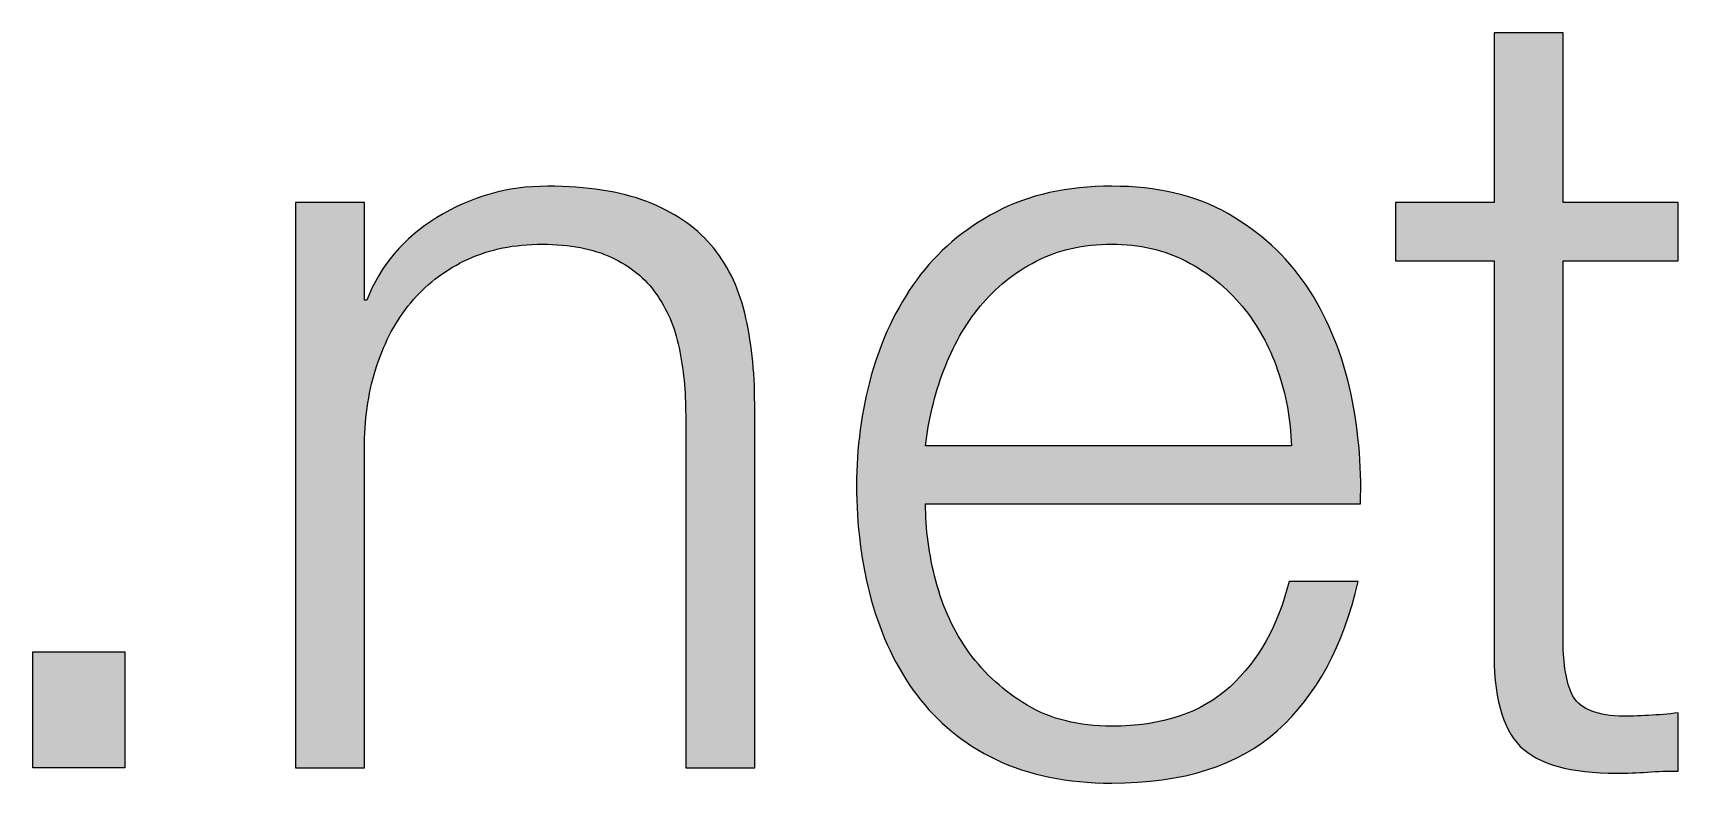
# Paper-space layout 'A0mask (portrait)' of a CAD drawing. Extents: x 0 to 810, y 0 to 1153.
# Drawn here: x 699.89 to 705.72, y 43.87 to 46.53 of the extents above; entities that cross this region are included whole.
import ezdxf
from ezdxf.enums import TextEntityAlignment as Align

# ---------------------------------------------------------------- set-up
doc = ezdxf.new("R2010")
doc.units = 0
doc.layers.get('0').update_dxf_attribs({"linetype": 'CONTINUOUS'})
doc.layers.get('Defpoints').update_dxf_attribs({"linetype": 'CONTINUOUS'})
doc.layers.add('JPP_Mask', color=7, linetype='CONTINUOUS')
doc.styles.add('JPP', font='arial.ttf')

# ---------------------------------------------------------------- blocks, each defined once
blk = doc.blocks.new('A0mask (portrait)')
at = {"true_color": 0x004a91}
h = blk.add_hatch(color=154, dxfattribs=at)
edge = h.paths.add_edge_path()
edge.add_spline(control_points=[(705.7175, 45.8227), (705.7175, 45.874), (705.7175, 45.9254), (705.7175, 45.9254), (705.7175, 45.9254), (705.692, 45.9254), (705.6538, 45.9254)], knot_values=[18.749925, 18.749925, 18.749925, 18.749925, 19.249925, 19.249925, 19.249925, 19.5, 19.5, 19.5, 19.5], degree=3, periodic=0)
edge.add_spline(control_points=[(705.6538, 45.9254), (705.6157, 45.9254), (705.5648, 45.9254), (705.5139, 45.9254)], knot_values=[18.49993, 18.49993, 18.49993, 18.49993, 18.749925, 18.749925, 18.749925, 18.749925], degree=3, periodic=0)
edge.add_spline(control_points=[(705.5139, 45.9254), (705.4884, 45.9254), (705.463, 45.9254), (705.4392, 45.9254)], knot_values=[18.374932, 18.374932, 18.374932, 18.374932, 18.49993, 18.49993, 18.49993, 18.49993], degree=3, periodic=0)
edge.add_spline(control_points=[(705.4392, 45.9254), (705.4153, 45.9254), (705.393, 45.9254), (705.374, 45.9254)], knot_values=[18.249935, 18.249935, 18.249935, 18.249935, 18.374932, 18.374932, 18.374932, 18.374932], degree=3, periodic=0)
edge.add_spline(control_points=[(705.374, 45.9254), (705.3644, 45.9254), (705.3557, 45.9254), (705.3479, 45.9254)], knot_values=[18.187436, 18.187436, 18.187436, 18.187436, 18.249935, 18.249935, 18.249935, 18.249935], degree=3, periodic=0)
edge.add_spline(control_points=[(705.3479, 45.9254), (705.3402, 45.9254), (705.3334, 45.9254), (705.3279, 45.9254)], knot_values=[18.124938, 18.124938, 18.124938, 18.124938, 18.187436, 18.187436, 18.187436, 18.187436], degree=3, periodic=0)
edge.add_spline(control_points=[(705.313, 45.9254), (705.3124, 45.9254), (705.3119, 45.9254), (705.3116, 45.9254)], knot_values=[18.031189, 18.031189, 18.031189, 18.031189, 18.046814, 18.046814, 18.046814, 18.046814], degree=3, periodic=0)
edge.add_spline(control_points=[(705.3116, 45.9254), (705.3114, 45.9254), (705.3112, 45.9254), (705.311, 45.9254)], knot_values=[18.023377, 18.023377, 18.023377, 18.023377, 18.031189, 18.031189, 18.031189, 18.031189], degree=3, periodic=0)
edge.add_spline(control_points=[(705.311, 45.9254), (705.3109, 45.9254), (705.3108, 45.9254), (705.3107, 45.9254)], knot_values=[18.015565, 18.015565, 18.015565, 18.015565, 18.023377, 18.023377, 18.023377, 18.023377], degree=3, periodic=0)
edge.add_spline(control_points=[(705.3107, 45.9254), (705.3106, 45.9254), (705.3106, 45.9254), (705.3106, 45.9254)], knot_values=[18.011659, 18.011659, 18.011659, 18.011659, 18.015565, 18.015565, 18.015565, 18.015565], degree=3, periodic=0)
edge.add_spline(control_points=[(705.3106, 45.9254), (705.3105, 45.9254), (705.3105, 45.9254), (705.3105, 45.9254)], knot_values=[18.007752, 18.007752, 18.007752, 18.007752, 18.011659, 18.011659, 18.011659, 18.011659], degree=3, periodic=0)
edge.add_spline(control_points=[(705.3105, 45.9254), (705.3104, 45.9254), (705.3104, 45.9254), (705.3104, 45.9254)], knot_values=[18.005799, 18.005799, 18.005799, 18.005799, 18.007752, 18.007752, 18.007752, 18.007752], degree=3, periodic=0)
edge.add_spline(control_points=[(705.3104, 45.9254), (705.3104, 45.9254), (705.3104, 45.9254), (705.3104, 45.9254)], knot_values=[18.003846, 18.003846, 18.003846, 18.003846, 18.005799, 18.005799, 18.005799, 18.005799], degree=3, periodic=0)
edge.add_spline(control_points=[(705.3104, 45.9254), (705.3104, 45.9254), (705.3104, 45.9254), (705.3104, 45.9254)], knot_values=[18.00287, 18.00287, 18.00287, 18.00287, 18.003846, 18.003846, 18.003846, 18.003846], degree=3, periodic=0)
edge.add_spline(control_points=[(705.3104, 45.9254), (705.3104, 45.9254), (705.3104, 45.9254), (705.3104, 45.9254)], knot_values=[18.001893, 18.001893, 18.001893, 18.001893, 18.00287, 18.00287, 18.00287, 18.00287], degree=3, periodic=0)
edge.add_spline(control_points=[(705.3104, 45.9254), (705.3104, 45.9254), (705.3104, 45.9254), (705.3104, 45.9254)], knot_values=[18.001405, 18.001405, 18.001405, 18.001405, 18.001893, 18.001893, 18.001893, 18.001893], degree=3, periodic=0)
edge.add_spline(control_points=[(705.3104, 45.9254), (705.3104, 45.9254), (705.3104, 45.9254), (705.3104, 45.9254), (705.3104, 45.9254), (705.3104, 45.9254), (705.3104, 45.9254)], knot_values=[17.99994, 17.99994, 17.99994, 17.99994, 18.001345, 18.001345, 18.001345, 18.001405, 18.001405, 18.001405, 18.001405], degree=3, periodic=0)
edge.add_spline(control_points=[(705.3104, 45.9254), (705.3104, 45.9254), (705.3104, 45.963), (705.3104, 46.0194)], knot_values=[17.749945, 17.749945, 17.749945, 17.749945, 17.99994, 17.99994, 17.99994, 17.99994], degree=3, periodic=0)
edge.add_spline(control_points=[(705.3104, 46.0194), (705.3104, 46.0757), (705.3104, 46.1509), (705.3104, 46.226)], knot_values=[17.49995, 17.49995, 17.49995, 17.49995, 17.749945, 17.749945, 17.749945, 17.749945], degree=3, periodic=0)
edge.add_spline(control_points=[(705.3104, 46.226), (705.3104, 46.2636), (705.3104, 46.3012), (705.3104, 46.3364)], knot_values=[17.374952, 17.374952, 17.374952, 17.374952, 17.49995, 17.49995, 17.49995, 17.49995], degree=3, periodic=0)
edge.add_spline(control_points=[(705.3104, 46.3364), (705.3104, 46.3716), (705.3104, 46.4045), (705.3104, 46.4326)], knot_values=[17.249955, 17.249955, 17.249955, 17.249955, 17.374952, 17.374952, 17.374952, 17.374952], degree=3, periodic=0)
edge.add_spline(control_points=[(705.3104, 46.4326), (705.3104, 46.4467), (705.3104, 46.4596), (705.3104, 46.4711)], knot_values=[17.187456, 17.187456, 17.187456, 17.187456, 17.249955, 17.249955, 17.249955, 17.249955], degree=3, periodic=0)
edge.add_spline(control_points=[(705.3104, 46.4711), (705.3104, 46.4825), (705.3104, 46.4925), (705.3104, 46.5007)], knot_values=[17.124958, 17.124958, 17.124958, 17.124958, 17.187456, 17.187456, 17.187456, 17.187456], degree=3, periodic=0)
edge.add_spline(control_points=[(705.3104, 46.5007), (705.3104, 46.5048), (705.3104, 46.5085), (705.3104, 46.5117)], knot_values=[17.093708, 17.093708, 17.093708, 17.093708, 17.124958, 17.124958, 17.124958, 17.124958], degree=3, periodic=0)
edge.add_spline(control_points=[(705.3104, 46.5265), (705.3104, 46.5265), (705.3104, 46.5265), (705.3104, 46.5265), (705.3104, 46.5265), (705.3104, 46.5265), (705.3104, 46.5265)], knot_values=[16.999959, 16.999959, 16.999959, 16.999959, 17, 17, 17, 17.000692, 17.000692, 17.000692, 17.000692], degree=3, periodic=0)
edge.add_spline(control_points=[(705.3104, 46.5265), (705.3104, 46.5265), (705.2951, 46.5265), (705.2722, 46.5265)], knot_values=[16.749965, 16.749965, 16.749965, 16.749965, 16.999959, 16.999959, 16.999959, 16.999959], degree=3, periodic=0)
edge.add_spline(control_points=[(705.2722, 46.5265), (705.2493, 46.5265), (705.2188, 46.5265), (705.1882, 46.5265)], knot_values=[16.49997, 16.49997, 16.49997, 16.49997, 16.749965, 16.749965, 16.749965, 16.749965], degree=3, periodic=0)
edge.add_spline(control_points=[(705.1882, 46.5265), (705.173, 46.5265), (705.1577, 46.5265), (705.1434, 46.5265)], knot_values=[16.374972, 16.374972, 16.374972, 16.374972, 16.49997, 16.49997, 16.49997, 16.49997], degree=3, periodic=0)
edge.add_spline(control_points=[(705.1434, 46.5265), (705.1291, 46.5265), (705.1157, 46.5265), (705.1043, 46.5265)], knot_values=[16.249975, 16.249975, 16.249975, 16.249975, 16.374972, 16.374972, 16.374972, 16.374972], degree=3, periodic=0)
edge.add_spline(control_points=[(705.1043, 46.5265), (705.0986, 46.5265), (705.0933, 46.5265), (705.0887, 46.5265)], knot_values=[16.187476, 16.187476, 16.187476, 16.187476, 16.249975, 16.249975, 16.249975, 16.249975], degree=3, periodic=0)
edge.add_spline(control_points=[(705.0661, 46.5265), (705.0661, 46.5265), (705.0661, 46.5265), (705.0661, 46.5265), (705.0661, 46.5265), (705.0661, 46.5265), (705.0661, 46.5265)], knot_values=[15.99998, 15.99998, 15.99998, 15.99998, 16, 16, 16, 16.001445, 16.001445, 16.001445, 16.001445], degree=3, periodic=0)
edge.add_spline(control_points=[(705.0661, 46.5265), (705.0661, 46.5265), (705.0661, 46.3762), (705.0661, 46.226)], knot_values=[15.49999, 15.49999, 15.49999, 15.49999, 15.99998, 15.99998, 15.99998, 15.99998], degree=3, periodic=0)
edge.add_spline(control_points=[(705.0661, 46.226), (705.0661, 46.0757), (705.0661, 45.9254), (705.0661, 45.9254), (705.0661, 45.9254), (705.0661, 45.9254), (705.0661, 45.9254)], knot_values=[14.999023, 14.999023, 14.999023, 14.999023, 15.499013, 15.499013, 15.499013, 15.49999, 15.49999, 15.49999, 15.49999], degree=3, periodic=0)
edge.add_spline(control_points=[(705.0511, 45.9254), (705.0463, 45.9254), (705.0405, 45.9254), (705.0339, 45.9254)], knot_values=[14.812504, 14.812504, 14.812504, 14.812504, 14.875002, 14.875002, 14.875002, 14.875002], degree=3, periodic=0)
edge.add_spline(control_points=[(705.0339, 45.9254), (705.0272, 45.9254), (705.0197, 45.9254), (705.0116, 45.9254)], knot_values=[14.750005, 14.750005, 14.750005, 14.750005, 14.812504, 14.812504, 14.812504, 14.812504], degree=3, periodic=0)
edge.add_spline(control_points=[(705.0116, 45.9254), (704.9952, 45.9254), (704.9761, 45.9254), (704.9556, 45.9254)], knot_values=[14.625008, 14.625008, 14.625008, 14.625008, 14.750005, 14.750005, 14.750005, 14.750005], degree=3, periodic=0)
edge.add_spline(control_points=[(704.9556, 45.9254), (704.9351, 45.9254), (704.9133, 45.9254), (704.8915, 45.9254)], knot_values=[14.50001, 14.50001, 14.50001, 14.50001, 14.625008, 14.625008, 14.625008, 14.625008], degree=3, periodic=0)
edge.add_spline(control_points=[(704.8915, 45.9254), (704.8478, 45.9254), (704.8041, 45.9254), (704.7714, 45.9254)], knot_values=[14.250015, 14.250015, 14.250015, 14.250015, 14.50001, 14.50001, 14.50001, 14.50001], degree=3, periodic=0)
edge.add_spline(control_points=[(704.7714, 45.9254), (704.7386, 45.9254), (704.7168, 45.9254), (704.7168, 45.9254), (704.7168, 45.9254), (704.7168, 45.9254), (704.7168, 45.9254)], knot_values=[13.999043, 13.999043, 13.999043, 13.999043, 14.249058, 14.249058, 14.249058, 14.250015, 14.250015, 14.250015, 14.250015], degree=3, periodic=0)
edge.add_spline(control_points=[(704.7168, 45.9166), (704.7168, 45.9137), (704.7168, 45.9103), (704.7168, 45.9064)], knot_values=[13.812524, 13.812524, 13.812524, 13.812524, 13.875022, 13.875022, 13.875022, 13.875022], degree=3, periodic=0)
edge.add_spline(control_points=[(704.7168, 45.8933), (704.7168, 45.8837), (704.7168, 45.8724), (704.7168, 45.8604)], knot_values=[13.625027, 13.625027, 13.625027, 13.625027, 13.750025, 13.750025, 13.750025, 13.750025], degree=3, periodic=0)
edge.add_spline(control_points=[(704.7168, 45.8604), (704.7168, 45.8484), (704.7168, 45.8355), (704.7168, 45.8227)], knot_values=[13.50003, 13.50003, 13.50003, 13.50003, 13.625027, 13.625027, 13.625027, 13.625027], degree=3, periodic=0)
edge.add_spline(control_points=[(704.7168, 45.8227), (704.7168, 45.797), (704.7168, 45.7713), (704.7168, 45.7521)], knot_values=[13.250035, 13.250035, 13.250035, 13.250035, 13.50003, 13.50003, 13.50003, 13.50003], degree=3, periodic=0)
edge.add_spline(control_points=[(704.7168, 45.7521), (704.7168, 45.7328), (704.7168, 45.7199), (704.7168, 45.7199), (704.7168, 45.7199), (704.7168, 45.7199), (704.7168, 45.7199)], knot_values=[12.999063, 12.999063, 12.999063, 12.999063, 13.249098, 13.249098, 13.249098, 13.250035, 13.250035, 13.250035, 13.250035], degree=3, periodic=0)
edge.add_spline(control_points=[(704.7318, 45.7199), (704.7366, 45.7199), (704.7424, 45.7199), (704.749, 45.7199)], knot_values=[12.812544, 12.812544, 12.812544, 12.812544, 12.875042, 12.875042, 12.875042, 12.875042], degree=3, periodic=0)
edge.add_spline(control_points=[(704.749, 45.7199), (704.7557, 45.7199), (704.7632, 45.7199), (704.7714, 45.7199)], knot_values=[12.750045, 12.750045, 12.750045, 12.750045, 12.812544, 12.812544, 12.812544, 12.812544], degree=3, periodic=0)
edge.add_spline(control_points=[(704.7714, 45.7199), (704.7877, 45.7199), (704.8068, 45.7199), (704.8273, 45.7199)], knot_values=[12.625048, 12.625048, 12.625048, 12.625048, 12.750045, 12.750045, 12.750045, 12.750045], degree=3, periodic=0)
edge.add_spline(control_points=[(704.8273, 45.7199), (704.8478, 45.7199), (704.8696, 45.7199), (704.8914, 45.7199)], knot_values=[12.50005, 12.50005, 12.50005, 12.50005, 12.625048, 12.625048, 12.625048, 12.625048], degree=3, periodic=0)
edge.add_spline(control_points=[(704.8914, 45.7199), (704.9351, 45.7199), (704.9788, 45.7199), (705.0115, 45.7199)], knot_values=[12.250055, 12.250055, 12.250055, 12.250055, 12.50005, 12.50005, 12.50005, 12.50005], degree=3, periodic=0)
edge.add_spline(control_points=[(705.0115, 45.7199), (705.0443, 45.7199), (705.0661, 45.7199), (705.0661, 45.7199), (705.0661, 45.7199), (705.0661, 45.7199), (705.0661, 45.7199)], knot_values=[11.999572, 11.999572, 11.999572, 11.999572, 12.249627, 12.249627, 12.249627, 12.250055, 12.250055, 12.250055, 12.250055], degree=3, periodic=0)
edge.add_spline(control_points=[(705.0661, 45.7112), (705.0661, 45.7093), (705.0661, 45.7071), (705.0661, 45.7046)], knot_values=[11.937561, 11.937561, 11.937561, 11.937561, 11.953186, 11.953186, 11.953186, 11.953186], degree=3, periodic=0)
edge.add_spline(control_points=[(705.0661, 45.7046), (705.0661, 45.6996), (705.0661, 45.6934), (705.0661, 45.6861)], knot_values=[11.906312, 11.906312, 11.906312, 11.906312, 11.937561, 11.937561, 11.937561, 11.937561], degree=3, periodic=0)
edge.add_spline(control_points=[(705.0661, 45.6861), (705.0661, 45.6789), (705.0661, 45.6705), (705.0661, 45.6612)], knot_values=[11.875062, 11.875062, 11.875062, 11.875062, 11.906312, 11.906312, 11.906312, 11.906312], degree=3, periodic=0)
edge.add_spline(control_points=[(705.0661, 45.6612), (705.0661, 45.6425), (705.0661, 45.6198), (705.0661, 45.5937)], knot_values=[11.812564, 11.812564, 11.812564, 11.812564, 11.875062, 11.875062, 11.875062, 11.875062], degree=3, periodic=0)
edge.add_spline(control_points=[(705.0661, 45.5937), (705.0661, 45.5676), (705.0661, 45.5382), (705.0661, 45.5061)], knot_values=[11.750065, 11.750065, 11.750065, 11.750065, 11.812564, 11.812564, 11.812564, 11.812564], degree=3, periodic=0)
edge.add_spline(control_points=[(705.0661, 45.5061), (705.0661, 45.442), (705.0661, 45.3671), (705.0661, 45.2869)], knot_values=[11.625068, 11.625068, 11.625068, 11.625068, 11.750065, 11.750065, 11.750065, 11.750065], degree=3, periodic=0)
edge.add_spline(control_points=[(705.0661, 45.2869), (705.0661, 45.2067), (705.0661, 45.1212), (705.0661, 45.0356)], knot_values=[11.50007, 11.50007, 11.50007, 11.50007, 11.625068, 11.625068, 11.625068, 11.625068], degree=3, periodic=0)
edge.add_spline(control_points=[(705.0661, 45.0356), (705.0661, 44.8645), (705.0661, 44.6934), (705.0661, 44.565)], knot_values=[11.250075, 11.250075, 11.250075, 11.250075, 11.50007, 11.50007, 11.50007, 11.50007], degree=3, periodic=0)
edge.add_spline(control_points=[(705.0661, 44.565), (705.0661, 44.4366), (705.0661, 44.351), (705.0661, 44.351), (705.0633, 44.1806), (705.0945, 44.0637), (705.1589, 44.0002)], knot_values=[10, 10, 10, 10, 10.250075, 10.250075, 10.250075, 11.250075, 11.250075, 11.250075, 11.250075], degree=3, periodic=0)
edge.add_spline(control_points=[(705.1589, 44.0002), (705.2238, 43.9368), (705.3374, 43.9051), (705.5002, 43.9051)], knot_values=[9, 9, 9, 9, 10, 10, 10, 10], degree=3, periodic=0)
edge.add_spline(control_points=[(705.5002, 43.9051), (705.5367, 43.9051), (705.5726, 43.9065), (705.6091, 43.9089)], knot_values=[8, 8, 8, 8, 9, 9, 9, 9], degree=3, periodic=0)
edge.add_spline(control_points=[(705.6091, 43.9089), (705.6451, 43.9117), (705.681, 43.9127), (705.7175, 43.9127)], knot_values=[7, 7, 7, 7, 8, 8, 8, 8], degree=3, periodic=0)
edge.add_spline(control_points=[(705.7175, 43.9127), (705.7175, 43.9127), (705.7175, 44.1186), (705.7175, 44.1186), (705.6474, 44.1105), (705.5778, 44.1067), (705.5083, 44.1067)], knot_values=[5, 5, 5, 5, 6, 6, 6, 7, 7, 7, 7], degree=3, periodic=0)
edge.add_spline(control_points=[(705.5083, 44.1067), (705.4202, 44.1119), (705.3653, 44.137), (705.343, 44.1825)], knot_values=[4, 4, 4, 4, 5, 5, 5, 5], degree=3, periodic=0)
edge.add_spline(control_points=[(705.343, 44.1825), (705.3213, 44.2274), (705.3104, 44.2904), (705.3104, 44.3704)], knot_values=[3, 3, 3, 3, 4, 4, 4, 4], degree=3, periodic=0)
edge.add_spline(control_points=[(705.3104, 44.3704), (705.3104, 44.3704), (705.3104, 45.7199), (705.3104, 45.7199), (705.3104, 45.7199), (705.4122, 45.7199), (705.5139, 45.7199)], knot_values=[1.5, 1.5, 1.5, 1.5, 2.5, 2.5, 2.5, 3, 3, 3, 3], degree=3, periodic=0)
edge.add_spline(control_points=[(705.5139, 45.7199), (705.6157, 45.7199), (705.7175, 45.7199), (705.7175, 45.7199), (705.7175, 45.7199), (705.7175, 45.7713), (705.7175, 45.8227)], knot_values=[0.5, 0.5, 0.5, 0.5, 1, 1, 1, 1.5, 1.5, 1.5, 1.5], degree=3, periodic=0)
h = blk.add_hatch(color=154, dxfattribs=at)
edge = h.paths.add_edge_path()
edge.add_spline(control_points=[(701.0677, 44.9094), (701.0677, 45.0188), (701.0677, 45.0918), (701.0677, 45.0918), (701.0705, 45.1898), (701.0866, 45.2811), (701.1164, 45.3649)], knot_values=[18, 18, 18, 18, 18.250035, 18.250035, 18.250035, 19.250035, 19.250035, 19.250035, 19.250035], degree=3, periodic=0)
edge.add_spline(control_points=[(701.1164, 45.3649), (701.1463, 45.4492), (701.1874, 45.5216), (701.2405, 45.5822), (701.2935, 45.6428), (701.3578, 45.6906), (701.4345, 45.7256)], knot_values=[16, 16, 16, 16, 17, 17, 17, 18, 18, 18, 18], degree=3, periodic=0)
edge.add_spline(control_points=[(701.4345, 45.7256), (701.5107, 45.7607), (701.5978, 45.7782), (701.6963, 45.7782)], knot_values=[15, 15, 15, 15, 16, 16, 16, 16], degree=3, periodic=0)
edge.add_spline(control_points=[(701.6963, 45.7782), (701.7943, 45.7782), (701.8762, 45.7625), (701.9424, 45.7313)], knot_values=[14, 14, 14, 14, 15, 15, 15, 15], degree=3, periodic=0)
edge.add_spline(control_points=[(701.9424, 45.7313), (702.0082, 45.7005), (702.0608, 45.6579), (702.0991, 45.6035)], knot_values=[13, 13, 13, 13, 14, 14, 14, 14], degree=3, periodic=0)
edge.add_spline(control_points=[(702.0991, 45.6035), (702.1379, 45.5491), (702.1654, 45.4852), (702.181, 45.4118)], knot_values=[12, 12, 12, 12, 13, 13, 13, 13], degree=3, periodic=0)
edge.add_spline(control_points=[(702.181, 45.4118), (702.1962, 45.3379), (702.2042, 45.2584), (702.2042, 45.1732)], knot_values=[11, 11, 11, 11, 12, 12, 12, 12], degree=3, periodic=0)
edge.add_spline(control_points=[(702.2042, 45.1732), (702.2042, 45.1732), (702.2042, 43.9245), (702.2042, 43.9245), (702.2042, 43.9245), (702.2653, 43.9245), (702.3263, 43.9245)], knot_values=[9.5, 9.5, 9.5, 9.5, 10.5, 10.5, 10.5, 11, 11, 11, 11], degree=3, periodic=0)
edge.add_spline(control_points=[(702.3263, 43.9245), (702.3874, 43.9245), (702.4485, 43.9245), (702.4485, 43.9245), (702.4485, 43.9245), (702.4485, 44.2464), (702.4485, 44.5683)], knot_values=[8.5, 8.5, 8.5, 8.5, 9, 9, 9, 9.5, 9.5, 9.5, 9.5], degree=3, periodic=0)
edge.add_spline(control_points=[(702.4485, 44.5683), (702.4485, 44.8901), (702.4485, 45.212), (702.4485, 45.212), (702.4485, 45.3308), (702.4366, 45.4383), (702.4134, 45.5339), (702.3902, 45.6295), (702.35, 45.71), (702.2932, 45.7763)], knot_values=[6, 6, 6, 6, 6.5, 6.5, 6.5, 7.5, 7.5, 7.5, 8.5, 8.5, 8.5, 8.5], degree=3, periodic=0)
edge.add_spline(control_points=[(702.2932, 45.7763), (702.2364, 45.8421), (702.1607, 45.8932), (702.0665, 45.9292)], knot_values=[5, 5, 5, 5, 6, 6, 6, 6], degree=3, periodic=0)
edge.add_spline(control_points=[(702.0665, 45.9292), (701.9718, 45.9656), (701.8549, 45.9836), (701.7152, 45.9836)], knot_values=[4, 4, 4, 4, 5, 5, 5, 5], degree=3, periodic=0)
edge.add_spline(control_points=[(701.7152, 45.9836), (701.5732, 45.9836), (701.4426, 45.9467), (701.3238, 45.8728)], knot_values=[3, 3, 3, 3, 4, 4, 4, 4], degree=3, periodic=0)
edge.add_spline(control_points=[(701.3238, 45.8728), (701.2049, 45.7995), (701.1221, 45.702), (701.0757, 45.5803)], knot_values=[2, 2, 2, 2, 3, 3, 3, 3], degree=3, periodic=0)
edge.add_spline(control_points=[(701.0757, 45.5803), (701.0757, 45.5803), (701.0677, 45.5803), (701.0677, 45.5803)], knot_values=[1.00001, 1.00001, 1.00001, 1.00001, 2, 2, 2, 2], degree=3, periodic=0)
edge.add_spline(control_points=[(701.0677, 45.5803), (701.0677, 45.5803), (701.0677, 45.6666), (701.0677, 45.7528)], knot_values=[0.5, 0.5, 0.5, 0.5, 1, 1, 1, 1], degree=3, periodic=0)
edge.add_spline(control_points=[(701.0677, 45.7528), (701.0677, 45.8391), (701.0677, 45.9254), (701.0677, 45.9254), (701.0677, 45.9254), (701.0524, 45.9254), (701.0295, 45.9254)], knot_values=[22.749965, 22.749965, 22.749965, 22.749965, 23.249965, 23.249965, 23.249965, 23.5, 23.5, 23.5, 23.5], degree=3, periodic=0)
edge.add_spline(control_points=[(701.0295, 45.9254), (701.0066, 45.9254), (700.9761, 45.9254), (700.9455, 45.9254)], knot_values=[22.49997, 22.49997, 22.49997, 22.49997, 22.749965, 22.749965, 22.749965, 22.749965], degree=3, periodic=0)
edge.add_spline(control_points=[(700.9455, 45.9254), (700.9303, 45.9254), (700.915, 45.9254), (700.9007, 45.9254)], knot_values=[22.374972, 22.374972, 22.374972, 22.374972, 22.49997, 22.49997, 22.49997, 22.49997], degree=3, periodic=0)
edge.add_spline(control_points=[(700.9007, 45.9254), (700.8864, 45.9254), (700.873, 45.9254), (700.8616, 45.9254)], knot_values=[22.249975, 22.249975, 22.249975, 22.249975, 22.374972, 22.374972, 22.374972, 22.374972], degree=3, periodic=0)
edge.add_spline(control_points=[(700.8616, 45.9254), (700.8559, 45.9254), (700.8506, 45.9254), (700.846, 45.9254)], knot_values=[22.187476, 22.187476, 22.187476, 22.187476, 22.249975, 22.249975, 22.249975, 22.249975], degree=3, periodic=0)
edge.add_spline(control_points=[(700.8234, 45.9254), (700.8234, 45.9254), (700.8234, 45.9254), (700.8234, 45.9254), (700.8234, 45.9254), (700.8234, 45.9254), (700.8234, 45.9254)], knot_values=[21.99998, 21.99998, 21.99998, 21.99998, 22, 22, 22, 22.001445, 22.001445, 22.001445, 22.001445], degree=3, periodic=0)
edge.add_spline(control_points=[(700.8234, 45.9254), (700.8234, 45.9253), (700.8234, 45.4251), (700.8234, 44.9249)], knot_values=[21.49999, 21.49999, 21.49999, 21.49999, 21.99998, 21.99998, 21.99998, 21.99998], degree=3, periodic=0)
edge.add_spline(control_points=[(700.8234, 44.9249), (700.8234, 44.4247), (700.8234, 43.9245), (700.8234, 43.9245), (700.8234, 43.9245), (700.8234, 43.9245), (700.8234, 43.9245)], knot_values=[20.999023, 20.999023, 20.999023, 20.999023, 21.499013, 21.499013, 21.499013, 21.49999, 21.49999, 21.49999, 21.49999], degree=3, periodic=0)
edge.add_spline(control_points=[(700.8339, 43.9245), (700.8373, 43.9245), (700.8413, 43.9245), (700.846, 43.9245)], knot_values=[20.812504, 20.812504, 20.812504, 20.812504, 20.875002, 20.875002, 20.875002, 20.875002], degree=3, periodic=0)
edge.add_spline(control_points=[(700.846, 43.9245), (700.8506, 43.9245), (700.8559, 43.9245), (700.8616, 43.9245)], knot_values=[20.750005, 20.750005, 20.750005, 20.750005, 20.812504, 20.812504, 20.812504, 20.812504], degree=3, periodic=0)
edge.add_spline(control_points=[(700.8616, 43.9245), (700.873, 43.9245), (700.8864, 43.9245), (700.9007, 43.9245)], knot_values=[20.625007, 20.625007, 20.625007, 20.625007, 20.750005, 20.750005, 20.750005, 20.750005], degree=3, periodic=0)
edge.add_spline(control_points=[(700.9007, 43.9245), (700.915, 43.9245), (700.9303, 43.9245), (700.9455, 43.9245)], knot_values=[20.50001, 20.50001, 20.50001, 20.50001, 20.625007, 20.625007, 20.625007, 20.625007], degree=3, periodic=0)
edge.add_spline(control_points=[(700.9455, 43.9245), (700.9761, 43.9245), (701.0066, 43.9245), (701.0295, 43.9245)], knot_values=[20.250015, 20.250015, 20.250015, 20.250015, 20.50001, 20.50001, 20.50001, 20.50001], degree=3, periodic=0)
edge.add_spline(control_points=[(701.0295, 43.9245), (701.0524, 43.9245), (701.0677, 43.9245), (701.0677, 43.9245), (701.0677, 43.9245), (701.0677, 43.9245), (701.0677, 43.9245)], knot_values=[19.999532, 19.999532, 19.999532, 19.999532, 20.249547, 20.249547, 20.249547, 20.250015, 20.250015, 20.250015, 20.250015], degree=3, periodic=0)
edge.add_spline(control_points=[(701.0677, 43.9376), (701.0677, 43.9419), (701.0677, 43.9471), (701.0677, 43.9533)], knot_values=[19.906272, 19.906272, 19.906272, 19.906272, 19.937521, 19.937521, 19.937521, 19.937521], degree=3, periodic=0)
edge.add_spline(control_points=[(701.0677, 43.9533), (701.0677, 43.9595), (701.0677, 43.9667), (701.0677, 43.9746)], knot_values=[19.875022, 19.875022, 19.875022, 19.875022, 19.906272, 19.906272, 19.906272, 19.906272], degree=3, periodic=0)
edge.add_spline(control_points=[(701.0677, 43.9746), (701.0677, 43.9906), (701.0677, 44.01), (701.0677, 44.0322)], knot_values=[19.812524, 19.812524, 19.812524, 19.812524, 19.875022, 19.875022, 19.875022, 19.875022], degree=3, periodic=0)
edge.add_spline(control_points=[(701.0677, 44.0322), (701.0677, 44.0544), (701.0677, 44.0795), (701.0677, 44.1069)], knot_values=[19.750025, 19.750025, 19.750025, 19.750025, 19.812524, 19.812524, 19.812524, 19.812524], degree=3, periodic=0)
edge.add_spline(control_points=[(701.0677, 44.1069), (701.0677, 44.1616), (701.0677, 44.2254), (701.0677, 44.2938)], knot_values=[19.625028, 19.625028, 19.625028, 19.625028, 19.750025, 19.750025, 19.750025, 19.750025], degree=3, periodic=0)
edge.add_spline(control_points=[(701.0677, 44.2938), (701.0677, 44.3622), (701.0677, 44.4351), (701.0677, 44.5081)], knot_values=[19.50003, 19.50003, 19.50003, 19.50003, 19.625028, 19.625028, 19.625028, 19.625028], degree=3, periodic=0)
edge.add_spline(control_points=[(701.0677, 44.5081), (701.0677, 44.654), (701.0677, 44.7999), (701.0677, 44.9094)], knot_values=[19.250035, 19.250035, 19.250035, 19.250035, 19.50003, 19.50003, 19.50003, 19.50003], degree=3, periodic=0)
h = blk.add_hatch(color=154, dxfattribs=at)
edge = h.paths.add_edge_path()
edge.add_spline(control_points=[(703.0534, 44.8589), (703.0534, 44.8589), (704.5928, 44.8589), (704.5928, 44.8589), (704.598, 44.9985), (704.5847, 45.1363), (704.554, 45.2721)], knot_values=[19, 19, 19, 19, 20, 20, 20, 21, 21, 21, 21], degree=3, periodic=0)
edge.add_spline(control_points=[(704.554, 45.2721), (704.5227, 45.4075), (704.4716, 45.5278), (704.4006, 45.6328)], knot_values=[18, 18, 18, 18, 19, 19, 19, 19], degree=3, periodic=0)
edge.add_spline(control_points=[(704.4006, 45.6328), (704.3296, 45.7375), (704.2373, 45.8222), (704.1237, 45.8866)], knot_values=[17, 17, 17, 17, 18, 18, 18, 18], degree=3, periodic=0)
edge.add_spline(control_points=[(704.1237, 45.8866), (704.0096, 45.9514), (703.8728, 45.9836), (703.7123, 45.9836)], knot_values=[16, 16, 16, 16, 17, 17, 17, 17], degree=3, periodic=0)
edge.add_spline(control_points=[(703.7123, 45.9836), (703.5547, 45.9836), (703.4184, 45.9533), (703.3033, 45.8922)], knot_values=[15, 15, 15, 15, 16, 16, 16, 16], degree=3, periodic=0)
edge.add_spline(control_points=[(703.3033, 45.8922), (703.1883, 45.8317), (703.0946, 45.7517), (703.0222, 45.6523)], knot_values=[14, 14, 14, 14, 15, 15, 15, 15], degree=3, periodic=0)
edge.add_spline(control_points=[(703.0222, 45.6523), (702.9497, 45.5524), (702.8963, 45.4392), (702.8612, 45.3129)], knot_values=[13, 13, 13, 13, 14, 14, 14, 14], degree=3, periodic=0)
edge.add_spline(control_points=[(702.8612, 45.3129), (702.8262, 45.186), (702.8092, 45.0568), (702.8092, 44.9252)], knot_values=[12, 12, 12, 12, 13, 13, 13, 13], degree=3, periodic=0)
edge.add_spline(control_points=[(702.8092, 44.9252), (702.8092, 44.7827), (702.8262, 44.6478), (702.8612, 44.5195)], knot_values=[11, 11, 11, 11, 12, 12, 12, 12], degree=3, periodic=0)
edge.add_spline(control_points=[(702.8612, 44.5195), (702.8963, 44.3917), (702.9497, 44.2795), (703.0222, 44.1825), (703.0946, 44.0854), (703.1883, 44.0092), (703.3033, 43.9534)], knot_values=[9, 9, 9, 9, 10, 10, 10, 11, 11, 11, 11], degree=3, periodic=0)
edge.add_spline(control_points=[(703.3033, 43.9534), (703.4184, 43.898), (703.5547, 43.8701), (703.7123, 43.8701)], knot_values=[8, 8, 8, 8, 9, 9, 9, 9], degree=3, periodic=0)
edge.add_spline(control_points=[(703.7123, 43.8701), (703.9656, 43.8701), (704.1615, 43.9321), (704.2998, 44.0566)], knot_values=[7, 7, 7, 7, 8, 8, 8, 8], degree=3, periodic=0)
edge.add_spline(control_points=[(704.2998, 44.0566), (704.438, 44.1806), (704.5331, 44.3562), (704.5847, 44.5839)], knot_values=[6, 6, 6, 6, 7, 7, 7, 7], degree=3, periodic=0)
edge.add_spline(control_points=[(704.5847, 44.5839), (704.5847, 44.5839), (704.3405, 44.5839), (704.3405, 44.5839), (704.3017, 44.4286), (704.2321, 44.3046), (704.1313, 44.2114)], knot_values=[4, 4, 4, 4, 5, 5, 5, 6, 6, 6, 6], degree=3, periodic=0)
edge.add_spline(control_points=[(704.1313, 44.2114), (704.0304, 44.1186), (703.8908, 44.0717), (703.7123, 44.0717)], knot_values=[3, 3, 3, 3, 4, 4, 4, 4], degree=3, periodic=0)
edge.add_spline(control_points=[(703.7123, 44.0717), (703.5964, 44.0717), (703.4965, 44.0963), (703.4136, 44.1456)], knot_values=[2, 2, 2, 2, 3, 3, 3, 3], degree=3, periodic=0)
edge.add_spline(control_points=[(703.4136, 44.1456), (703.3313, 44.1948), (703.2626, 44.2568), (703.2082, 44.3316)], knot_values=[1, 1, 1, 1, 2, 2, 2, 2], degree=3, periodic=0)
edge.add_spline(control_points=[(703.2082, 44.3316), (703.1542, 44.4064), (703.1145, 44.4911), (703.0899, 44.5858)], knot_values=[0, 0, 0, 0, 1, 1, 1, 1], degree=3, periodic=0)
edge.add_spline(control_points=[(703.0899, 44.5858), (703.0652, 44.68), (703.0534, 44.7713), (703.0534, 44.8589)], knot_values=[21, 21, 21, 21, 22, 22, 22, 22], degree=3, periodic=0)
edge = h.paths.add_edge_path(flags=16)
edge.add_spline(control_points=[(704.3485, 45.0643), (704.3485, 45.0643), (703.0534, 45.0643), (703.0534, 45.0643), (703.0634, 45.1552), (703.0847, 45.2437), (703.1173, 45.3304)], knot_values=[6, 6, 6, 6, 7, 7, 7, 8, 8, 8, 8], degree=3, periodic=0)
edge.add_spline(control_points=[(703.1173, 45.3304), (703.1495, 45.417), (703.1931, 45.4932), (703.247, 45.559)], knot_values=[5, 5, 5, 5, 6, 6, 6, 6], degree=3, periodic=0)
edge.add_spline(control_points=[(703.247, 45.559), (703.3015, 45.6248), (703.3673, 45.6778), (703.4449, 45.7181)], knot_values=[4, 4, 4, 4, 5, 5, 5, 5], degree=3, periodic=0)
edge.add_spline(control_points=[(703.4449, 45.7181), (703.5225, 45.7578), (703.6115, 45.7782), (703.7123, 45.7782)], knot_values=[3, 3, 3, 3, 4, 4, 4, 4], degree=3, periodic=0)
edge.add_spline(control_points=[(703.7123, 45.7782), (703.8108, 45.7782), (703.8984, 45.7578), (703.976, 45.7181)], knot_values=[2, 2, 2, 2, 3, 3, 3, 3], degree=3, periodic=0)
edge.add_spline(control_points=[(703.976, 45.7181), (704.0536, 45.6778), (704.1194, 45.6248), (704.1739, 45.559), (704.2283, 45.4932), (704.2704, 45.4175), (704.2998, 45.3323)], knot_values=[0, 0, 0, 0, 1, 1, 1, 2, 2, 2, 2], degree=3, periodic=0)
edge.add_spline(control_points=[(704.2998, 45.3323), (704.3296, 45.2466), (704.3457, 45.1576), (704.3485, 45.0643)], knot_values=[8, 8, 8, 8, 9, 9, 9, 9], degree=3, periodic=0)
blk.add_hatch(color=154, dxfattribs=at).paths.add_polyline_path([(700.2189, 44.3354), (699.8933, 44.3354), (699.8933, 43.9245), (700.2189, 43.9245)])
at = {"layer": 'Defpoints', "color": 154, "true_color": 0x004a91}
blk.add_lwpolyline([(699.8933, 44.3354), (700.2189, 44.3354), (700.2189, 43.9245), (699.8933, 43.9245), (699.8933, 44.3354)], dxfattribs=at)
for points, knots in [([(705.7175, 45.9254), (705.7175, 45.9254), (705.7175, 45.7199), (705.7175, 45.7199), (705.7175, 45.7199), (705.3104, 45.7199), (705.3104, 45.7199), (705.3104, 45.7199), (705.3104, 44.3704), (705.3104, 44.3704), (705.3104, 44.2904), (705.3213, 44.2274), (705.343, 44.1825), (705.3653, 44.137), (705.4202, 44.1119), (705.5083, 44.1067), (705.5778, 44.1067), (705.6474, 44.1105), (705.7175, 44.1186), (705.7175, 44.1186), (705.7175, 43.9127), (705.7175, 43.9127), (705.681, 43.9127), (705.6451, 43.9117), (705.6091, 43.9089), (705.5726, 43.9065), (705.5367, 43.9051), (705.5002, 43.9051), (705.3374, 43.9051), (705.2238, 43.9368), (705.1589, 44.0002), (705.0945, 44.0637), (705.0633, 44.1806), (705.0661, 44.351), (705.0661, 44.351), (705.0661, 45.7199), (705.0661, 45.7199), (705.0661, 45.7199), (704.7168, 45.7199), (704.7168, 45.7199), (704.7168, 45.7199), (704.7168, 45.9254), (704.7168, 45.9254), (704.7168, 45.9254), (705.0661, 45.9254), (705.0661, 45.9254), (705.0661, 45.9254), (705.0661, 46.5265), (705.0661, 46.5265), (705.0661, 46.5265), (705.3104, 46.5265), (705.3104, 46.5265), (705.3104, 46.5265), (705.3104, 45.9254), (705.3104, 45.9254), (705.3104, 45.9254), (705.7175, 45.9254), (705.7175, 45.9254)], [0, 0, 0, 0, 1, 1, 1, 2, 2, 2, 3, 3, 3, 4, 4, 4, 5, 5, 5, 6, 6, 6, 7, 7, 7, 8, 8, 8, 9, 9, 9, 10, 10, 10, 11, 11, 11, 12, 12, 12, 13, 13, 13, 14, 14, 14, 15, 15, 15, 16, 16, 16, 17, 17, 17, 18, 18, 18, 19, 19, 19, 19]), ([(701.0677, 45.9254), (701.0677, 45.9254), (701.0677, 45.5803), (701.0677, 45.5803), (701.0677, 45.5803), (701.0757, 45.5803), (701.0757, 45.5803), (701.1221, 45.702), (701.2049, 45.7995), (701.3238, 45.8728), (701.4426, 45.9467), (701.5732, 45.9836), (701.7152, 45.9836), (701.8549, 45.9836), (701.9718, 45.9656), (702.0665, 45.9292), (702.1607, 45.8932), (702.2364, 45.8421), (702.2932, 45.7763), (702.35, 45.71), (702.3902, 45.6295), (702.4134, 45.5339), (702.4366, 45.4383), (702.4485, 45.3308), (702.4485, 45.212), (702.4485, 45.212), (702.4485, 43.9245), (702.4485, 43.9245), (702.4485, 43.9245), (702.2042, 43.9245), (702.2042, 43.9245), (702.2042, 43.9245), (702.2042, 45.1732), (702.2042, 45.1732), (702.2042, 45.2584), (702.1962, 45.3379), (702.181, 45.4118), (702.1654, 45.4852), (702.1379, 45.5491), (702.0991, 45.6035), (702.0608, 45.6579), (702.0082, 45.7005), (701.9424, 45.7313), (701.8762, 45.7625), (701.7943, 45.7782), (701.6963, 45.7782), (701.5978, 45.7782), (701.5107, 45.7607), (701.4345, 45.7256), (701.3578, 45.6906), (701.2935, 45.6428), (701.2405, 45.5822), (701.1874, 45.5216), (701.1463, 45.4492), (701.1164, 45.3649), (701.0866, 45.2811), (701.0705, 45.1898), (701.0677, 45.0918), (701.0677, 45.0918), (701.0677, 43.9245), (701.0677, 43.9245), (701.0677, 43.9245), (700.8234, 43.9245), (700.8234, 43.9245), (700.8234, 43.9245), (700.8234, 45.9254), (700.8234, 45.9254), (700.8234, 45.9254), (701.0677, 45.9254), (701.0677, 45.9254)], [0, 0, 0, 0, 1, 1, 1, 2, 2, 2, 3, 3, 3, 4, 4, 4, 5, 5, 5, 6, 6, 6, 7, 7, 7, 8, 8, 8, 9, 9, 9, 10, 10, 10, 11, 11, 11, 12, 12, 12, 13, 13, 13, 14, 14, 14, 15, 15, 15, 16, 16, 16, 17, 17, 17, 18, 18, 18, 19, 19, 19, 20, 20, 20, 21, 21, 21, 22, 22, 22, 23, 23, 23, 23]), ([(703.0899, 44.5858), (703.1145, 44.4911), (703.1542, 44.4064), (703.2082, 44.3316), (703.2626, 44.2568), (703.3313, 44.1948), (703.4136, 44.1456), (703.4965, 44.0963), (703.5964, 44.0717), (703.7123, 44.0717), (703.8908, 44.0717), (704.0304, 44.1186), (704.1313, 44.2114), (704.2321, 44.3046), (704.3017, 44.4286), (704.3405, 44.5839), (704.3405, 44.5839), (704.5847, 44.5839), (704.5847, 44.5839), (704.5331, 44.3562), (704.438, 44.1806), (704.2998, 44.0566), (704.1615, 43.9321), (703.9656, 43.8701), (703.7123, 43.8701), (703.5547, 43.8701), (703.4184, 43.898), (703.3033, 43.9534), (703.1883, 44.0092), (703.0946, 44.0854), (703.0222, 44.1825), (702.9497, 44.2795), (702.8963, 44.3917), (702.8612, 44.5195), (702.8262, 44.6478), (702.8092, 44.7827), (702.8092, 44.9252), (702.8092, 45.0568), (702.8262, 45.186), (702.8612, 45.3129), (702.8963, 45.4392), (702.9497, 45.5524), (703.0222, 45.6523), (703.0946, 45.7517), (703.1883, 45.8317), (703.3033, 45.8922), (703.4184, 45.9533), (703.5547, 45.9836), (703.7123, 45.9836), (703.8728, 45.9836), (704.0096, 45.9514), (704.1237, 45.8866), (704.2373, 45.8222), (704.3296, 45.7375), (704.4006, 45.6328), (704.4716, 45.5278), (704.5227, 45.4075), (704.554, 45.2721), (704.5847, 45.1363), (704.598, 44.9985), (704.5928, 44.8589), (704.5928, 44.8589), (703.0534, 44.8589), (703.0534, 44.8589), (703.0534, 44.7713), (703.0652, 44.68), (703.0899, 44.5858)], [0, 0, 0, 0, 1, 1, 1, 2, 2, 2, 3, 3, 3, 4, 4, 4, 5, 5, 5, 6, 6, 6, 7, 7, 7, 8, 8, 8, 9, 9, 9, 10, 10, 10, 11, 11, 11, 12, 12, 12, 13, 13, 13, 14, 14, 14, 15, 15, 15, 16, 16, 16, 17, 17, 17, 18, 18, 18, 19, 19, 19, 20, 20, 20, 21, 21, 21, 22, 22, 22, 22]), ([(704.2998, 45.3323), (704.2704, 45.4175), (704.2283, 45.4932), (704.1739, 45.559), (704.1194, 45.6248), (704.0536, 45.6778), (703.976, 45.7181), (703.8984, 45.7578), (703.8108, 45.7782), (703.7123, 45.7782), (703.6115, 45.7782), (703.5225, 45.7578), (703.4449, 45.7181), (703.3673, 45.6778), (703.3015, 45.6248), (703.247, 45.559), (703.1931, 45.4932), (703.1495, 45.417), (703.1173, 45.3304), (703.0847, 45.2437), (703.0634, 45.1552), (703.0534, 45.0643), (703.0534, 45.0643), (704.3485, 45.0643), (704.3485, 45.0643), (704.3457, 45.1576), (704.3296, 45.2466), (704.2998, 45.3323)], [0, 0, 0, 0, 1, 1, 1, 2, 2, 2, 3, 3, 3, 4, 4, 4, 5, 5, 5, 6, 6, 6, 7, 7, 7, 8, 8, 8, 9, 9, 9, 9])]:
    blk.add_open_spline(points, degree=3, knots=knots, dxfattribs=at)
at = {"color": 7, "style": 'JPP'}
for tag, p in [('Client', (743, 115)), ('Project1', (743, 90)), ('Project2', (743, 82.5)), ('Project3', (743, 75)), ('Title1', (743, 57.5)), ('Title2', (743, 50)), ('Title3', (743, 42.5)), ('Status', (635, 7.5))]:
    blk.add_attdef(tag, text='', height=3.5, dxfattribs=at).set_placement(p, align=Align.MIDDLE_LEFT)
at = {"color": 2, "style": 'JPP'}
for tag, p in [('Scale', (662.5, 25)), ('Checked', (752.5, 25)), ('Drawn', (707.5, 25)), ('Date', (797.5, 25))]:
    blk.add_attdef(tag, text='', height=2, dxfattribs=at).set_placement(p, align=Align.MIDDLE_CENTER)
at = {"color": 6, "style": 'JPP'}
for tag, p in [('Ref', (725, 7.5)), ('DrgNo.', (767, 7.5))]:
    blk.add_attdef(tag, text='', height=4, dxfattribs=at).set_placement(p, align=Align.MIDDLE_LEFT)
blk.add_attdef('Rev', text='', height=4, dxfattribs=at).set_placement((801.2747, 7.5), align=Align.MIDDLE_CENTER)

psp = doc.layouts.new('A0mask (portrait)')

# ---------------------------------------------------------------- block references
at = {"layer": 'JPP_Mask'}
psp.add_blockref('A0mask (portrait)', (0, 0), dxfattribs=at)

doc.saveas('drawing.dxf')
